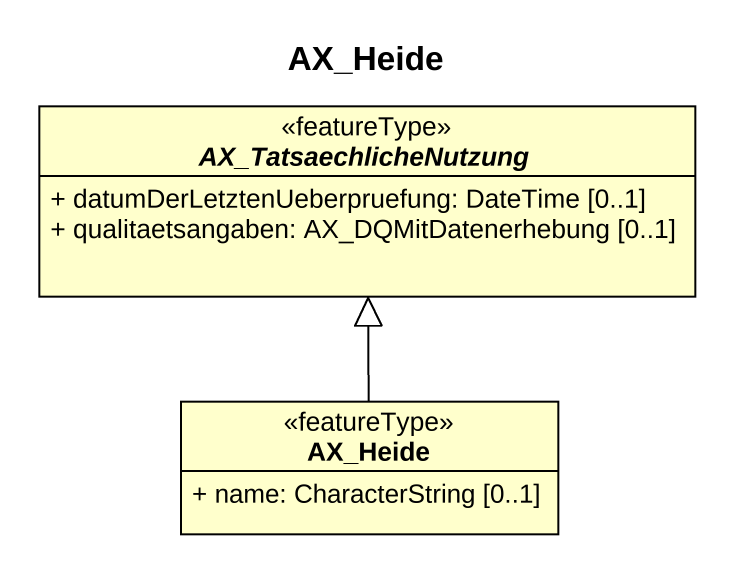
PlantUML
@startuml
title AX_Heide
hide circle
hide empty members
skinparam classAttributeIconSize 0
abstract class AX_TatsaechlicheNutzung <<featureType>> {
  + datumDerLetztenUeberpruefung: DateTime [0..1]
  + qualitaetsangaben: AX_DQMitDatenerhebung [0..1]
}
class AX_Heide <<featureType>> {
  + name: CharacterString [0..1]
}
AX_Heide -up-|> AX_TatsaechlicheNutzung
@enduml
